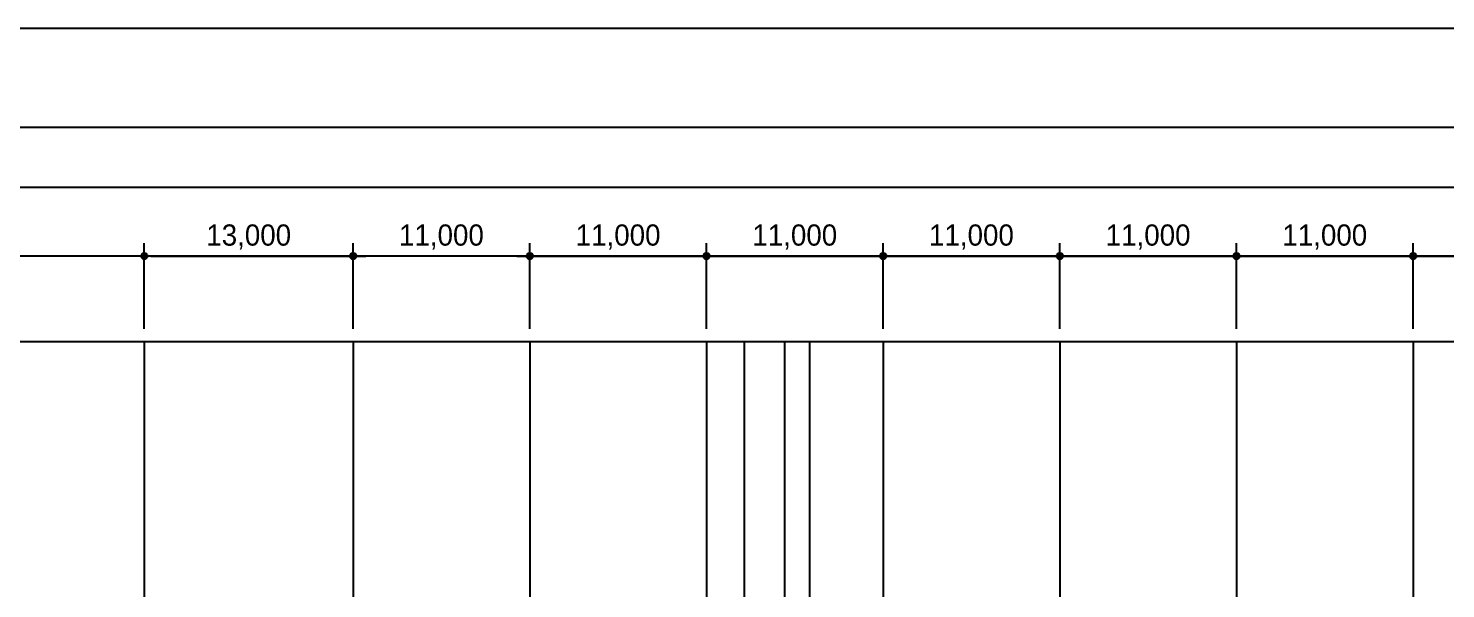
# Model space of a CAD drawing. Extents: x 152195838 to 323921156, y 365159662 to 730681027.
# Drawn here: x 160925287 to 161013532, y 365237963 to 365272862 of the extents above; entities that cross this region are included whole.
import ezdxf
from ezdxf.xclip import XClip

# ---------------------------------------------------------------- set-up
doc = ezdxf.new("R2010")
doc.units = 0
doc.header["$MEASUREMENT"] = 0
doc.header["$XCLIPFRAME"] = 0
doc.linetypes.add('CEN', pattern=[63, 60, -1, 1, -1])
doc.layers.get('0').update_dxf_attribs({"linetype": 'CONTINUOUS'})
doc.layers.get('Defpoints').update_dxf_attribs({"linetype": 'CONTINUOUS'})
doc.layers.add('4A.TEC CEN', color=1, linetype='CEN')
doc.layers.add('CEN', color=1, linetype='CEN')
doc.layers.add('DEFPOINT', color=135, linetype='CONTINUOUS', plot=False)
doc.styles.add('돋움', font='')
doc.styles.get('돋움').set_extended_font_data('돋움')
doc.dimstyles.new('DIM_600(외부치수)', dxfattribs={"dimscale": 400, "dimtxt": 3.3, "dimasz": 1, "dimexe": 2, "dimexo": 2, "dimgap": 1, "dimtad": 1, "dimdec": 0, "dimdsep": 46, "dimlunit": 6, "dimtxsty": '돋움', "dimblk1": 'DIMDOT', "dimblk2": 'DIMDOT', "dimsah": 1, "dimcen": 2.5, "dimdle": 1.5, "dimclrd": 8, "dimclre": 8, "dimclrt": 3, "dimadec": 0, "dimazin": 0, "dimtfac": 1, "dimtdec": 0, "dimtix": 1, "dimtmove": 2, "dimatfit": 3, "dimldrblk": 'DIMDOT', "dimfxl": 1, "dimtvp": 1, "dimtolj": 1, "dimtzin": 0, "dimarcsym": 0})

# ---------------------------------------------------------------- blocks, each defined once
blk = doc.blocks.new('zw$44AB')
at = {"layer": 'DEFPOINT'}
for points in [[(194981, 0), (0, 0), (0, -66825), (194981, -66825)], [(11458, -66825), (194981, -66825), (194981, -4637), (11458, -4637)], [(14258, -66825), (194981, -66825), (194981, -7437), (14258, -7437)], [(17458, -66825), (194981, -66825), (194981, -10637), (17458, -10637)], [(21458, -66825), (194981, -66825), (194981, -14637), (21458, -14637)]]:
    blk.add_lwpolyline(points, close=True, dxfattribs=at)
blk = doc.blocks.new('asfgeargeg')
at = {"layer": 'CEN'}
blk.add_line((71970, -101147, 0), (71970, 85715, 0), dxfattribs=at)
at = {"layer": 'DEFPOINT'}
for p, q in [((73530, -101367, 0), (73530, 85495, 0)), ((76050, -101367, 0), (76050, 85495, 0))]:
    blk.add_line(p, q, dxfattribs=at)
blk = doc.blocks.new('DIMDOT')
at = {"color": 0}
blk.add_line((-2, 0), (2, 0), dxfattribs=at)
for radius in [0.5, 0.25]:
    blk.add_circle((0, 0), radius, dxfattribs=at)
blk = doc.blocks.new('*D158')
at = {"layer": 'DEFPOINT', "color": 8, "lineweight": -2}
for p, q in [((160956507, 365254146), (160956507, 365259479)), ((160967507, 365254146), (160967507, 365259479)), ((160956907, 365258679), (160967107, 365258679))]:
    blk.add_line(p, q, dxfattribs=at)
at = {"layer": 'Defpoints', "color": 0}
for p in [(160967507, 365258679), (160956507, 365253346), (160967507, 365253346)]:
    blk.add_point(p, dxfattribs=at)
at = {"layer": 'DEFPOINT', "color": 8, "lineweight": -2, "xscale": 400, "yscale": 400, "zscale": 400, "rotation": 180}
blk.add_blockref('DIMDOT', (160956507, 365258679), dxfattribs=at)
at = {"layer": 'DEFPOINT', "color": 8, "lineweight": -2, "xscale": 400, "yscale": 400, "zscale": 400}
blk.add_blockref('DIMDOT', (160967507, 365258679), dxfattribs=at)
at = {"layer": 'DEFPOINT', "color": 3, "insert": (160962007, 365259865), "char_height": 1320, "attachment_point": 5, "style": '돋움'}
blk.add_mtext('\\A1;11,000', dxfattribs=at)
blk = doc.blocks.new('*D159')
at = {"layer": 'DEFPOINT', "color": 8, "lineweight": -2}
for p, q in [((160967507, 365254146), (160967507, 365259479)), ((160978507, 365254146), (160978507, 365259479)), ((160967907, 365258679), (160978107, 365258679))]:
    blk.add_line(p, q, dxfattribs=at)
at = {"layer": 'Defpoints', "color": 0}
for p in [(160978507, 365258679), (160967507, 365253346), (160978507, 365253346)]:
    blk.add_point(p, dxfattribs=at)
at = {"layer": 'DEFPOINT', "color": 8, "lineweight": -2, "xscale": 400, "yscale": 400, "zscale": 400, "rotation": 180}
blk.add_blockref('DIMDOT', (160967507, 365258679), dxfattribs=at)
at = {"layer": 'DEFPOINT', "color": 8, "lineweight": -2, "xscale": 400, "yscale": 400, "zscale": 400}
blk.add_blockref('DIMDOT', (160978507, 365258679), dxfattribs=at)
at = {"layer": 'DEFPOINT', "color": 3, "insert": (160973007, 365259865), "char_height": 1320, "attachment_point": 5, "style": '돋움'}
blk.add_mtext('\\A1;11,000', dxfattribs=at)
blk = doc.blocks.new('*D160')
at = {"layer": 'DEFPOINT', "color": 8, "lineweight": -2}
for p, q in [((160978507, 365254146), (160978507, 365259479)), ((160989507, 365254146), (160989507, 365259479)), ((160978907, 365258679), (160989107, 365258679))]:
    blk.add_line(p, q, dxfattribs=at)
at = {"layer": 'Defpoints', "color": 0}
for p in [(160989507, 365258679), (160978507, 365253346), (160989507, 365253346)]:
    blk.add_point(p, dxfattribs=at)
at = {"layer": 'DEFPOINT', "color": 8, "lineweight": -2, "xscale": 400, "yscale": 400, "zscale": 400, "rotation": 180}
blk.add_blockref('DIMDOT', (160978507, 365258679), dxfattribs=at)
at = {"layer": 'DEFPOINT', "color": 8, "lineweight": -2, "xscale": 400, "yscale": 400, "zscale": 400}
blk.add_blockref('DIMDOT', (160989507, 365258679), dxfattribs=at)
at = {"layer": 'DEFPOINT', "color": 3, "insert": (160984007, 365259865), "char_height": 1320, "attachment_point": 5, "style": '돋움'}
blk.add_mtext('\\A1;11,000', dxfattribs=at)
blk = doc.blocks.new('*D161')
at = {"layer": 'DEFPOINT', "color": 8, "lineweight": -2}
for p, q in [((160989507, 365254146), (160989507, 365259479)), ((161000507, 365254146), (161000507, 365259479)), ((160989907, 365258679), (161000107, 365258679))]:
    blk.add_line(p, q, dxfattribs=at)
at = {"layer": 'Defpoints', "color": 0}
for p in [(161000507, 365258679), (160989507, 365253346), (161000507, 365253346)]:
    blk.add_point(p, dxfattribs=at)
at = {"layer": 'DEFPOINT', "color": 8, "lineweight": -2, "xscale": 400, "yscale": 400, "zscale": 400, "rotation": 180}
blk.add_blockref('DIMDOT', (160989507, 365258679), dxfattribs=at)
at = {"layer": 'DEFPOINT', "color": 8, "lineweight": -2, "xscale": 400, "yscale": 400, "zscale": 400}
blk.add_blockref('DIMDOT', (161000507, 365258679), dxfattribs=at)
at = {"layer": 'DEFPOINT', "color": 3, "insert": (160995007, 365259865), "char_height": 1320, "attachment_point": 5, "style": '돋움'}
blk.add_mtext('\\A1;11,000', dxfattribs=at)
blk = doc.blocks.new('*D162')
at = {"layer": 'DEFPOINT', "color": 8, "lineweight": -2}
for p, q in [((161000507, 365254146), (161000507, 365259479)), ((161011507, 365254146), (161011507, 365259479)), ((161000907, 365258679), (161011107, 365258679))]:
    blk.add_line(p, q, dxfattribs=at)
at = {"layer": 'Defpoints', "color": 0}
for p in [(161011507, 365258679), (161000507, 365253346), (161011507, 365253346)]:
    blk.add_point(p, dxfattribs=at)
at = {"layer": 'DEFPOINT', "color": 8, "lineweight": -2, "xscale": 400, "yscale": 400, "zscale": 400, "rotation": 180}
blk.add_blockref('DIMDOT', (161000507, 365258679), dxfattribs=at)
at = {"layer": 'DEFPOINT', "color": 8, "lineweight": -2, "xscale": 400, "yscale": 400, "zscale": 400}
blk.add_blockref('DIMDOT', (161011507, 365258679), dxfattribs=at)
at = {"layer": 'DEFPOINT', "color": 3, "insert": (161006007, 365259865), "char_height": 1320, "attachment_point": 5, "style": '돋움'}
blk.add_mtext('\\A1;11,000', dxfattribs=at)
blk = doc.blocks.new('*D163')
at = {"layer": 'DEFPOINT', "color": 8, "lineweight": -2}
for p, q in [((161011507, 365254146), (161011507, 365259479)), ((161022507, 365254146), (161022507, 365259479)), ((161011907, 365258679), (161022107, 365258679))]:
    blk.add_line(p, q, dxfattribs=at)
at = {"layer": 'Defpoints', "color": 0}
for p in [(161022507, 365258679), (161011507, 365253346), (161022507, 365253346)]:
    blk.add_point(p, dxfattribs=at)
at = {"layer": 'DEFPOINT', "color": 8, "lineweight": -2, "xscale": 400, "yscale": 400, "zscale": 400, "rotation": 180}
blk.add_blockref('DIMDOT', (161011507, 365258679), dxfattribs=at)
at = {"layer": 'DEFPOINT', "color": 8, "lineweight": -2, "xscale": 400, "yscale": 400, "zscale": 400}
blk.add_blockref('DIMDOT', (161022507, 365258679), dxfattribs=at)
at = {"layer": 'DEFPOINT', "color": 3, "insert": (161017007, 365259865), "char_height": 1320, "attachment_point": 5, "style": '돋움'}
blk.add_mtext('\\A1;11,000', dxfattribs=at)
blk = doc.blocks.new('*D165')
at = {"layer": 'DEFPOINT', "color": 8, "lineweight": -2}
for p, q in [((160945507, 365254146), (160945507, 365259479)), ((160956507, 365254146), (160956507, 365259479)), ((160956107, 365258679), (160945907, 365258679))]:
    blk.add_line(p, q, dxfattribs=at)
at = {"layer": 'Defpoints', "color": 0}
for p in [(160945507, 365258679), (160945507, 365253346), (160956507, 365253346)]:
    blk.add_point(p, dxfattribs=at)
at = {"layer": 'DEFPOINT', "color": 8, "lineweight": -2, "xscale": 400, "yscale": 400, "zscale": 400, "rotation": 180}
blk.add_blockref('DIMDOT', (160945507, 365258679), dxfattribs=at)
at = {"layer": 'DEFPOINT', "color": 8, "lineweight": -2, "xscale": 400, "yscale": 400, "zscale": 400}
blk.add_blockref('DIMDOT', (160956507, 365258679), dxfattribs=at)
at = {"layer": 'DEFPOINT', "color": 3, "insert": (160951007, 365259865), "char_height": 1320, "attachment_point": 5, "style": '돋움'}
blk.add_mtext('\\A1;11,000', dxfattribs=at)
blk = doc.blocks.new('*D166')
at = {"layer": 'DEFPOINT', "color": 8, "lineweight": -2}
for p, q in [((160932507, 365254146), (160932507, 365259479)), ((160945507, 365254146), (160945507, 365259479)), ((160932907, 365258679), (160945107, 365258679))]:
    blk.add_line(p, q, dxfattribs=at)
at = {"layer": 'Defpoints', "color": 0}
for p in [(160945507, 365258679), (160932507, 365253346), (160945507, 365253346)]:
    blk.add_point(p, dxfattribs=at)
at = {"layer": 'DEFPOINT', "color": 8, "lineweight": -2, "xscale": 400, "yscale": 400, "zscale": 400, "rotation": 180}
blk.add_blockref('DIMDOT', (160932507, 365258679), dxfattribs=at)
at = {"layer": 'DEFPOINT', "color": 8, "lineweight": -2, "xscale": 400, "yscale": 400, "zscale": 400}
blk.add_blockref('DIMDOT', (160945507, 365258679), dxfattribs=at)
at = {"layer": 'DEFPOINT', "color": 3, "insert": (160939007, 365259865), "char_height": 1320, "attachment_point": 5, "style": '돋움'}
blk.add_mtext('\\A1;13,000', dxfattribs=at)

msp = doc.modelspace()

# ---------------------------------------------------------------- linework, layer by layer
at = {"layer": '4A.TEC CEN', "color": 8, "ltscale": 500, "flags": 128}
for points in [[(160932506.94, 365253346.04), (160932506.94, 365183761.87)], [(160956506.94, 365253346.04), (160956506.94, 365183761.87)], [(160967506.94, 365253346.04), (160967506.94, 365183761.87)], [(160978506.94, 365253346.04), (160978506.94, 365183761.87)], [(160989506.94, 365253346.04), (160989506.94, 365183761.87)], [(161000506.94, 365253346.04), (161000506.94, 365183761.87)], [(161011506.94, 365253346.04), (161011506.94, 365183761.87)]]:
    msp.add_lwpolyline(points, dxfattribs=at)
at = {"layer": '4A.TEC CEN', "color": 8, "ltscale": 500, "elevation": -208125, "flags": 128}
msp.add_lwpolyline([(160945506.94, 365253346.04), (160945506.94, 365183761.87)], dxfattribs=at)

# ---------------------------------------------------------------- block references
ref = msp.add_blockref('asfgeargeg', (161045916.47, 365172853.16), dxfattribs=dict(xscale=-1))
XClip(ref).set_block_clipping_path([(71969.5286620855, 10908.7128179073), (77609.5286620855, 80492.8788198829)])
at = {"layer": 'DEFPOINT', "xscale": 1.333333333333333, "yscale": 1.333333333333333, "zscale": 1.333333333333333}
msp.add_blockref('zw$44AB', (160852824.08, 365272861.87), dxfattribs=at)

# ---------------------------------------------------------------- dimensions: what is measured, and where the dimension line sits
at = {"layer": 'DEFPOINT'}
for base, p1, p2, picture, middle in [((160945506.94, 365258679.37, -208125), (160932506.94, 365253346.04, -161875), (160945506.94, 365253346.04, -289062.5), '*D166', (160939006.94, 365259865.04, -208125)), ((160967506.94, 365258679.37, -208125), (160956506.94, 365253346.04, -208125), (160967506.94, 365253346.04, -208125), '*D158', (160962006.94, 365259865.04, -208125)), ((160978506.94, 365258679.37, -208125), (160967506.94, 365253346.04, -208125), (160978506.94, 365253346.04, -208125), '*D159', (160973006.94, 365259865.04, -208125)), ((160989506.94, 365258679.37, -208125), (160978506.94, 365253346.04, -208125), (160989506.94, 365253346.04), '*D160', (160984006.94, 365259865.04, -208125)), ((161000506.94, 365258679.37), (160989506.94, 365253346.04), (161000506.94, 365253346.04), '*D161', (160995006.94, 365259865.04)), ((161011506.94, 365258679.37), (161000506.94, 365253346.04), (161011506.94, 365253346.04), '*D162', (161006006.94, 365259865.04)), ((161022506.94, 365258679.37), (161011506.94, 365253346.04), (161022506.94, 365253346.04), '*D163', (161017006.94, 365259865.04))]:
    dim = msp.add_linear_dim(base=base, p1=p1, p2=p2, angle=180, dimstyle='DIM_600(외부치수)', override={"dimdec": 1, "dimtxsty": '돋움'}, dxfattribs=at)
    dim.commit()
    dim.dimension.update_dxf_attribs({"geometry": picture, "text_midpoint": middle})
dim = msp.add_linear_dim(base=(160945506.94, 365258679.37, -208125), p1=(160956506.94, 365253346.04, -208125), p2=(160945506.94, 365253346.04, -208125), dimstyle='DIM_600(외부치수)', override={"dimdec": 1, "dimtxsty": '돋움'}, dxfattribs=at)
dim.commit()
dim.dimension.update_dxf_attribs({"geometry": '*D165', "text_midpoint": (160951006.94, 365259865.04, -208125)})

doc.saveas('drawing.dxf')
